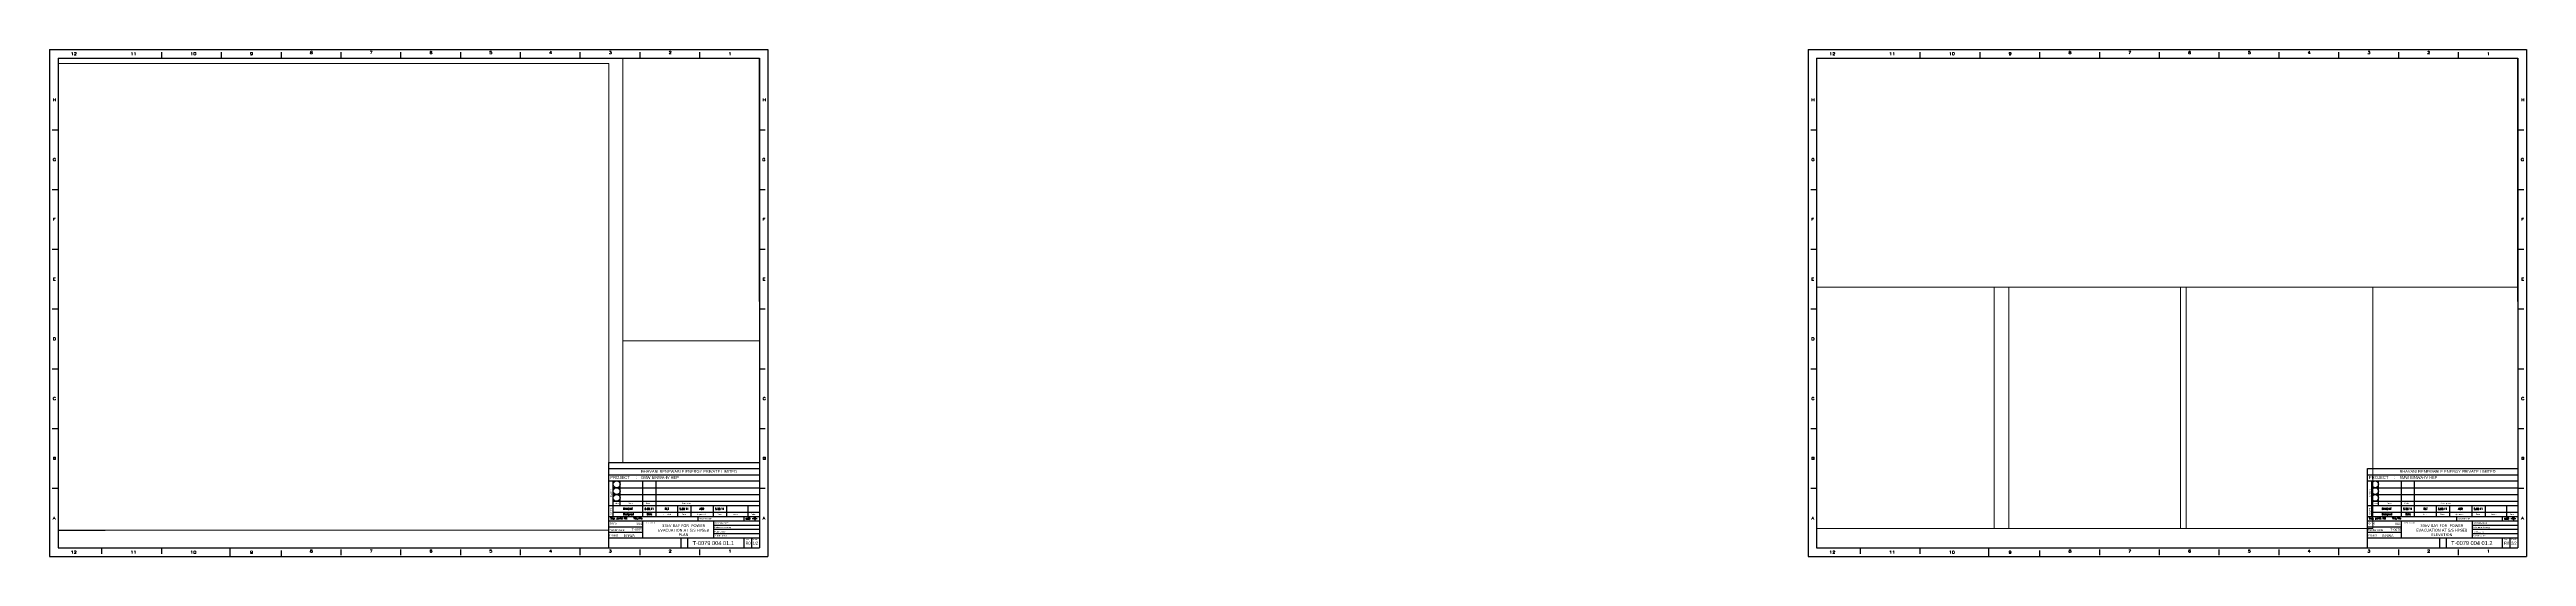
# Paper-space layout 'Layout1' of a CAD drawing. Header units: inches. Extents: x -26106 to 104871, y 13206 to 40035.
import ezdxf
from ezdxf.enums import TextEntityAlignment as Align

# ---------------------------------------------------------------- set-up
doc = ezdxf.new("R2010")
doc.units = ezdxf.units.IN
doc.header["$LTSCALE"] = 0.05
doc.header["$MEASUREMENT"] = 0
doc.layers.add('RK', color=5, linetype='Continuous')
doc.styles.add('ROMANS', font='romans', dxfattribs={"width": 0.5, "height": 4})
doc.styles.add('ROMANT', font='romant.shx')
doc.styles.get("Standard").update_dxf_attribs({"font": 'verdana.ttf'})
doc.styles.add('STYLE1', font='txt')

psp = doc.layouts.get("Layout1")

# ---------------------------------------------------------------- linework, layer by layer
at = {"layer": 'RK'}
for p, q in [((-26106, 40035), (-26106, 13206)), ((-26106, 40035), (11880, 40035)), ((-25654, 39584), (-25654, 14922)), ((-25654, 39584), (-25654, 13658)), ((-25654, 39584), (2395, 39584)), ((-25654, 39584), (11428, 39584)), ((-25654, 39584), (-25654, 39292)), ((-20189, 39900), (-20189, 39584)), ((-17027, 39900), (-17027, 39584)), ((-13866, 39900), (-13866, 39584)), ((-10704, 39900), (-10704, 39584)), ((-7542, 39900), (-7542, 39584)), ((-4380, 39900), (-4380, 39584)), ((-1219, 39900), (-1219, 39584)), ((1943, 39900), (1943, 39584)), ((5105, 39900), (5105, 39584)), ((8266, 39900), (8266, 39584)), ((11428, 26706), (11428, 39584)), ((11428, 39584), (11428, 13658)), ((11880, 40035), (11880, 13206)), ((66885, 40035), (66885, 13206)), ((66885, 40035), (104871, 40035)), ((67337, 39584), (67337, 14922)), ((67337, 39584), (67337, 13658)), ((67337, 39584), (95386, 39584)), ((67337, 39584), (104419, 39584)), ((67337, 39584), (67337, 39292)), ((72802, 39900), (72802, 39584)), ((75964, 39900), (75964, 39584)), ((79126, 39900), (79126, 39584)), ((82287, 39900), (82287, 39584)), ((85449, 39900), (85449, 39584)), ((88611, 39900), (88611, 39584)), ((91773, 39900), (91773, 39584)), ((94934, 39900), (94934, 39584)), ((98096, 39900), (98096, 39584)), ((101258, 39900), (101258, 39584)), ((104419, 26706), (104419, 39584)), ((104419, 39584), (104419, 13658)), ((104871, 40035), (104871, 13206)), ((11428, 39224), (11428, 20973)), ((11428, 35634), (11428, 38856)), ((104419, 39224), (104419, 20973)), ((104419, 35634), (104419, 38856)), ((-25970, 35790), (-25654, 35790)), ((11428, 35790), (11744, 35790)), ((67021, 35790), (67337, 35790)), ((104419, 35790), (104736, 35790)), ((-25970, 32628), (-25654, 32628)), ((11428, 32628), (11744, 32628)), ((67021, 32628), (67337, 32628)), ((104419, 32628), (104736, 32628)), ((-25970, 29466), (-25654, 29466)), ((11428, 29466), (11744, 29466)), ((67021, 29466), (67337, 29466)), ((104419, 29466), (104736, 29466)), ((-25970, 26304), (-25654, 26304)), ((11428, 26304), (11744, 26304)), ((67021, 26304), (67337, 26304)), ((104419, 26304), (104736, 26304)), ((-25970, 23143), (-25654, 23143)), ((11428, 23143), (11744, 23143)), ((67021, 23143), (67337, 23143)), ((104419, 23143), (104736, 23143)), ((-25970, 19981), (-25654, 19981)), ((11428, 19981), (11744, 19981)), ((67021, 19981), (67337, 19981)), ((104419, 19981), (104736, 19981)), ((3476, 13658), (3476, 18178)), ((3476, 18178), (11428, 18178)), ((3476, 17854), (11428, 17854)), ((3476, 17531), (11428, 17531)), ((3476, 17207), (11428, 17207)), ((3700, 15320), (3700, 17207)), ((4060, 15904), (4060, 17207)), ((5273, 15320), (5273, 17207)), ((5968, 15320), (5968, 17207)), ((96467, 13658), (96467, 17854)), ((96467, 17854), (104419, 17854)), ((96467, 17531), (104419, 17531)), ((96467, 17207), (104419, 17207)), ((96692, 15320), (96692, 17207)), ((97051, 15904), (97051, 17207)), ((98264, 15320), (98264, 17207)), ((98959, 15320), (98959, 17207)), ((-25970, 16819), (-25654, 16819)), ((3476, 15904), (11428, 15904)), ((3700, 16847), (11428, 16847)), ((3700, 16488), (11428, 16488)), ((3700, 16129), (11428, 16129)), ((7115, 15320), (7115, 15904)), ((7824, 15320), (7824, 15904)), ((9002, 15320), (9002, 15904)), ((9710, 15320), (9710, 15904)), ((10844, 15320), (10844, 15904)), ((11428, 16819), (11744, 16819)), ((11428, 16697), (11428, 13658)), ((67021, 16819), (67337, 16819)), ((96467, 15904), (104419, 15904)), ((96692, 16847), (104419, 16847)), ((96692, 16488), (104419, 16488)), ((96692, 16129), (104419, 16129)), ((100106, 15320), (100106, 15904)), ((100815, 15320), (100815, 15904)), ((101993, 15320), (101993, 15904)), ((102701, 15320), (102701, 15904)), ((103835, 15320), (103835, 15904)), ((104419, 16819), (104736, 16819)), ((104419, 16697), (104419, 13658)), ((-25654, 14606), (-23172, 14606)), ((3476, 15320), (11428, 15320)), ((3476, 15095), (11428, 15095)), ((3476, 14781), (5273, 14781)), ((3476, 14489), (5273, 14489)), ((3700, 15545), (11428, 15545)), ((5273, 14197), (5273, 15095)), ((8193, 15095), (8193, 15320)), ((9002, 15095), (9002, 14197)), ((9002, 14871), (11428, 14871)), ((9002, 14646), (11428, 14646)), ((9002, 14421), (11428, 14421)), ((10619, 15095), (10619, 15320)), ((10696, 15214), (10963, 15214)), ((10721, 15243), (10913, 15271)), ((10721, 15243), (10721, 15186)), ((10721, 15186), (10913, 15157)), ((10913, 15271), (10913, 15157)), ((11051, 15214), (11319, 15214)), ((11186, 15297), (11186, 15118)), ((96467, 15320), (104419, 15320)), ((96467, 15095), (104419, 15095)), ((96467, 14781), (98264, 14781)), ((96467, 14489), (98264, 14489)), ((96692, 15545), (104419, 15545)), ((98264, 14197), (98264, 15095)), ((101185, 15095), (101185, 15320)), ((101993, 15095), (101993, 14197)), ((101993, 14871), (104419, 14871)), ((101993, 14646), (104419, 14646)), ((101993, 14421), (104419, 14421)), ((103611, 15095), (103611, 15320)), ((103687, 15214), (103955, 15214)), ((103712, 15243), (103905, 15271)), ((103712, 15243), (103712, 15186)), ((103712, 15186), (103905, 15157)), ((103905, 15271), (103905, 15157)), ((104043, 15214), (104310, 15214)), ((104177, 15297), (104177, 15118)), ((-26106, 13206), (11880, 13206)), ((-25654, 13658), (11428, 13658)), ((-23351, 13658), (-23351, 13341)), ((-20437, 13658), (-609, 13658)), ((-20189, 13658), (-20189, 13341)), ((-16576, 13658), (-16576, 13206)), ((-13866, 13523), (-13866, 13207)), ((-10704, 13584), (-10704, 13268)), ((-7542, 13584), (-7542, 13268)), ((-4380, 13584), (-4380, 13268)), ((-1219, 13584), (-1219, 13268)), ((1943, 13658), (1943, 13341)), ((1943, 13584), (1943, 13268)), ((3476, 14197), (11428, 14197)), ((5105, 13584), (5105, 13268)), ((5516, 13658), (11428, 13658)), ((7295, 13658), (7295, 14197)), ((7654, 13658), (7654, 14197)), ((8266, 13584), (8266, 13268)), ((10619, 13658), (10619, 14197)), ((11024, 13658), (11024, 14197)), ((66885, 13206), (104871, 13206)), ((67337, 13658), (104419, 13658)), ((69641, 13658), (69641, 13341)), ((72554, 13658), (92382, 13658)), ((72802, 13658), (72802, 13341)), ((76416, 13658), (76416, 13206)), ((79126, 13523), (79126, 13207)), ((82287, 13584), (82287, 13268)), ((85449, 13584), (85449, 13268)), ((88611, 13584), (88611, 13268)), ((91773, 13584), (91773, 13268)), ((94934, 13658), (94934, 13341)), ((94934, 13584), (94934, 13268)), ((96467, 14197), (104419, 14197)), ((98096, 13584), (98096, 13268)), ((98507, 13658), (104419, 13658)), ((100286, 13658), (100286, 14197)), ((100645, 13658), (100645, 14197)), ((101258, 13584), (101258, 13268)), ((103611, 13658), (103611, 14197)), ((104015, 13658), (104015, 14197))]:
    psp.add_line(p, q, dxfattribs=at)
for centre, radius in [((3880, 17027), 180), ((96871, 17027), 180), ((3880, 16668), 180), ((3880, 16308), 180), ((96871, 16668), 180), ((96871, 16308), 180), ((11186, 15214), 56.8), ((11186, 15214), 28.4), ((104177, 15214), 56.8), ((104177, 15214), 28.4)]:
    psp.add_circle(centre, radius, dxfattribs=at)

# ---------------------------------------------------------------- texts
for s, height, style, width, p in [('12', 135.5, 'ROMANT', 1.389061, (-24988, 39742)), ('11', 135.5, 'ROMANT', 1.389061, (-21826, 39742)), ('10', 135.5, 'ROMANT', 1.389061, (-18665, 39742)), ('9', 136, 'ROMANT', 1.389061, (-15503, 39742)), ('8', 136, 'ROMANT', 1.389061, (-12341, 39804)), ('7', 136, 'ROMANT', 1.389061, (-9179, 39804)), ('6', 136, 'ROMANT', 1.389061, (-6018, 39804)), ('5', 136, 'ROMANT', 1.389061, (-2856, 39804)), ('4', 136, 'ROMANT', 1.389061, (306, 39804)), ('3', 136, 'ROMANT', 1.389061, (3467, 39804)), ('2', 136, 'ROMANT', 1.389061, (6629, 39804)), ('1', 136, 'ROMANT', 1.389061, (9791, 39742)), ('12', 135.5, 'ROMANT', 1.389061, (68003, 39742)), ('11', 135.5, 'ROMANT', 1.389061, (71165, 39742)), ('10', 135.5, 'ROMANT', 1.389061, (74327, 39742)), ('9', 136, 'ROMANT', 1.389061, (77488, 39742)), ('8', 136, 'ROMANT', 1.389061, (80650, 39804)), ('7', 136, 'ROMANT', 1.389061, (83812, 39804)), ('6', 136, 'ROMANT', 1.389061, (86974, 39804)), ('5', 136, 'ROMANT', 1.389061, (90135, 39804)), ('4', 136, 'ROMANT', 1.389061, (93297, 39804)), ('3', 136, 'ROMANT', 1.389061, (96459, 39804)), ('2', 136, 'ROMANT', 1.389061, (99620, 39804)), ('1', 136, 'ROMANT', 1.389061, (102782, 39742)), ('H', 136, 'ROMANT', 1.389061, (-25934, 37303)), ('H', 136, 'ROMANT', 1.389061, (11600, 37303)), ('H', 136, 'ROMANT', 1.389061, (67057, 37303)), ('H', 136, 'ROMANT', 1.389061, (104591, 37303)), ('G', 136, 'ROMANT', 1.389061, (-25934, 34141)), ('G', 136, 'ROMANT', 1.389061, (11580, 34141)), ('G', 136, 'ROMANT', 1.389061, (67057, 34141)), ('G', 136, 'ROMANT', 1.389061, (104571, 34141)), ('F', 136, 'ROMANT', 1.389061, (-25934, 30979)), ('F', 136, 'ROMANT', 1.389061, (11600, 30979)), ('F', 136, 'ROMANT', 1.389061, (67057, 30979)), ('F', 136, 'ROMANT', 1.389061, (104591, 30979)), ('E', 136, 'ROMANT', 1.389061, (-25934, 27817)), ('E', 136, 'ROMANT', 1.389061, (11600, 27817)), ('E', 136, 'ROMANT', 1.389061, (67057, 27817)), ('E', 136, 'ROMANT', 1.389061, (104591, 27817)), ('D', 136, 'ROMANT', 1.389061, (-25934, 24656)), ('D', 136, 'ROMANT', 1.389061, (67057, 24656)), ('C', 136, 'ROMANT', 1.389061, (-25934, 21494)), ('C', 136, 'ROMANT', 1.389061, (11600, 21494)), ('C', 136, 'ROMANT', 1.389061, (67057, 21494)), ('C', 136, 'ROMANT', 1.389061, (104591, 21494)), ('B', 136, 'ROMANT', 1.389061, (-25934, 18332)), ('B', 136, 'ROMANT', 1.389061, (11600, 18332)), ('B', 136, 'ROMANT', 1.389061, (67057, 18332)), ('B', 136, 'ROMANT', 1.389061, (104591, 18332)), ('A', 136, 'ROMANT', 1.389061, (-25934, 15171)), ('Sep. parts list', 106.5, 'ROMANS', 0.75, (3551, 15173)), ('Designed', 106.5, 'ROMANS', 0.75, (4226, 15398)), ('Yes/No', 106.5, 'ROMANS', 0.75, (4778, 15173)), ('Date', 106.5, 'ROMANS', 0.75, (5480, 15401)), ('A', 136, 'ROMANT', 1.389061, (11600, 15171)), ('A', 136, 'ROMANT', 1.389061, (67057, 15171)), ('Sep. parts list', 106.5, 'ROMANS', 0.75, (96543, 15173)), ('Designed', 106.5, 'ROMANS', 0.75, (97217, 15398)), ('Yes/No', 106.5, 'ROMANS', 0.75, (97770, 15173)), ('Date', 106.5, 'ROMANS', 0.75, (98471, 15401)), ('A', 136, 'ROMANT', 1.389061, (104591, 15171)), ('12', 135.5, 'ROMANT', 1.389061, (-24988, 13364)), ('11', 135.5, 'ROMANT', 1.389061, (-21826, 13364)), ('10', 135.5, 'ROMANT', 1.389061, (-18665, 13364)), ('9', 136, 'ROMANT', 1.389061, (-15503, 13364)), ('8', 136, 'ROMANT', 1.389061, (-12341, 13426)), ('7', 136, 'ROMANT', 1.389061, (-9179, 13426)), ('6', 136, 'ROMANT', 1.389061, (-6018, 13426)), ('5', 136, 'ROMANT', 1.389061, (-2856, 13426)), ('4', 136, 'ROMANT', 1.389061, (306, 13426)), ('3', 136, 'ROMANT', 1.389061, (3467, 13426)), ('2', 136, 'ROMANT', 1.389061, (6629, 13426)), ('1', 136, 'ROMANT', 1.389061, (9791, 13426)), ('12', 135.5, 'ROMANT', 1.389061, (68003, 13364)), ('11', 135.5, 'ROMANT', 1.389061, (71165, 13364)), ('10', 135.5, 'ROMANT', 1.389061, (74327, 13364)), ('9', 136, 'ROMANT', 1.389061, (77488, 13364)), ('8', 136, 'ROMANT', 1.389061, (80650, 13426)), ('7', 136, 'ROMANT', 1.389061, (83812, 13426)), ('6', 136, 'ROMANT', 1.389061, (86974, 13426)), ('5', 136, 'ROMANT', 1.389061, (90135, 13426)), ('4', 136, 'ROMANT', 1.389061, (93297, 13426)), ('3', 136, 'ROMANT', 1.389061, (96459, 13426)), ('2', 136, 'ROMANT', 1.389061, (99620, 13426)), ('1', 136, 'ROMANT', 1.389061, (102782, 13426))]:
    psp.add_text(s, height=height, dxfattribs=dict(at, style=style, width=width)).set_placement(p)
for s, p in [('Revisions', (3621, 16347)), ('Original', (3624, 15413)), ('Original', (3624, 15413)), ('Revisions', (96612, 16347)), ('Original', (96615, 15413)), ('Original', (96615, 15413))]:
    psp.add_text(s, height=67.4, rotation=90, dxfattribs=at).set_placement(p)
for s, height, p in [('Index', 67.4, (3760, 15989)), ('Name', 67.4, (4487, 15989)), ('Date', 67.4, (5432, 15989)), ('Description', 67.39, (7332, 15989)), ('Index', 67.4, (96751, 15989)), ('Name', 67.4, (97479, 15989)), ('Date', 67.4, (98423, 15989)), ('Description', 67.39, (100324, 15989)), ('Designation', 67.39, (5419, 14954)), ('Checked', 67.4, (6360, 15395)), ('Date', 67.4, (7322, 15401)), ('Approved', 67.4, (8126, 15398)), ('Original scale', 67.39, (8269, 15173)), ('Originated from', 67.39, (9062, 14943)), ('Replaced by', 67.39, (9061, 14491)), ('Reference drawing', 67.39, (9062, 14717)), ('Date', 67.4, (9209, 15401)), ('Issued', 67.4, (10018, 15398)), ('Date', 67.4, (10992, 15401)), ('Designation', 67.39, (98410, 14954)), ('Checked', 67.4, (99351, 15395)), ('Date', 67.4, (100313, 15401)), ('Approved', 67.4, (101117, 15398)), ('Original scale', 67.39, (101260, 15173)), ('Originated from', 67.39, (102054, 14943)), ('Replaced by', 67.39, (102052, 14491)), ('Reference drawing', 67.39, (102054, 14717)), ('Date', 67.4, (102200, 15401)), ('Issued', 67.4, (103009, 15398)), ('Date', 67.4, (103983, 15401)), ('Substitute for', 67.39, (9069, 14268)), ('Rev.', 67.4, (10693, 14084)), ('Sheet', 67.4, (11075, 14083)), ('Substitute for', 67.39, (102060, 14268)), ('Rev.', 67.4, (103685, 14084)), ('Sheet', 67.4, (104066, 14083))]:
    psp.add_text(s, height=height, dxfattribs=at).set_placement(p)
at = {"layer": 'RK', "style": 'ROMANS', "width": 0.75}
for s, p in [('RANCHIT', (4487, 15724)), ('5.09.11', (5604, 15721)), ('RLT', (6541, 15724)), ('5.09.11', (7446, 15721)), ('ASR', (8384, 15724)), ('5.09.11', (9333, 15721)), ('RANCHIT', (97478, 15724)), ('5.09.11', (98595, 15721)), ('RLT', (99533, 15724)), ('5.09.11', (100438, 15721)), ('ASR', (101375, 15724)), ('5.09.11', (102325, 15721))]:
    psp.add_text(s, height=106.5, dxfattribs=at).set_placement(p, align=Align.MIDDLE_CENTER)
at = {"layer": 'RK', "style": 'STYLE1'}
for s, height, p in [('Tender code', 102.24, (3503, 14560)), ('Gr.no.', 102.2, (3518, 14910)), ('Tender code', 102.24, (96494, 14560)), ('Gr.no.', 102.2, (96509, 14910)), ('Project', 102.2, (3510, 14279)), ('Project', 102.2, (96501, 14279))]:
    psp.add_text(s, height=height, dxfattribs=at).set_placement(p)
at = {"layer": 'RK', "attachment_point": 1}
for s, insert, char_height, width in [('{\\fArial|b0|i0|c0|p34;PROJECT     :}', (3543, 17472), 159.05, 1729.81), ('{\\fArial|b0|i0|c0|p34;\\C0;5MW BINWA-IV HEP}', (5181, 17459), 149.58, 6723.5), ('{\\fArial|b0|i0|c0|p34;\\C0;BHAVANI RENEWABLE ENERGY PRIVATE LIMITED}', (5178, 17783), 149.58, 6785.03), ('{\\fArial|b0|i0|c0|p34;PROJECT     :}', (96534, 17472), 159.05, 1729.81), ('{\\fArial|b0|i0|c0|p34;\\C0;5MW BINWA-IV HEP}', (98172, 17459), 149.58, 6723.5), ('{\\fArial|b0|i0|c0|p34;\\C0;BHAVANI RENEWABLE ENERGY PRIVATE LIMITED}', (98169, 17783), 149.58, 6785.03)]:
    psp.add_mtext(s, dxfattribs=dict(at, insert=insert, char_height=char_height, width=width))
at = {"layer": 'RK', "style": 'STYLE1'}
for s, insert, char_height, width, attachment_point in [('{\\fArial|b0|i0|c0|p34;T-0079}', (4681, 14696), 127.8, 6723.5, 1), ('{\\fArial|b0|i0|c0|p34;004}', (4925, 15003), 127.8, 6723.5, 1), ('{\\fVerdana|b0|i0|c0|p34;33kV BAY FOR  POWER \\PEVACUATION AT S/S HPSEB\\PPLAN}', (7421, 14597), 143.77, 5198.67, 5), ('{\\fArial|b0|i0|c0|p34;T-0079}', (97673, 14696), 127.8, 6723.5, 1), ('{\\fArial|b0|i0|c0|p34;004}', (97916, 15003), 127.8, 6723.5, 1), ('{\\fVerdana|b0|i0|c0|p34;33kV BAY FOR  POWER \\PEVACUATION AT S/S HPSEB\\PELEVATION}', (100394, 14597), 143.77, 5198.67, 5), ('{\\fArial|b0|i0|c0|p34;\\C0;BINWA}', (4256, 14373), 127.8, 751.88, 1), ('{\\fArial|b0|i0|c0|p34;T-0079 004 01.1}', (7899, 14023), 212.99, 6723.5, 1), ('{\\fArial|b0|i0|c0|p34;R0}', (10699, 13989), 149.1, 4706.45, 1), ('{\\fArial|b0|i0|c0|p34;1/2}', (11072, 13989), 149.1, 4706.45, 1), ('{\\fArial|b0|i0|c0|p34;\\C0;BINWA}', (97247, 14373), 127.8, 751.88, 1), ('{\\fArial|b0|i0|c0|p34;T-0079 004 01.2}', (100890, 14023), 212.99, 6723.5, 1), ('{\\fArial|b0|i0|c0|p34;R0}', (103691, 13989), 149.1, 4706.45, 1), ('{\\fArial|b0|i0|c0|p34;2/2}', (104063, 13989), 149.1, 4706.45, 1)]:
    psp.add_mtext(s, dxfattribs=dict(at, insert=insert, char_height=char_height, width=width, attachment_point=attachment_point))

# ---------------------------------------------------------------- viewports
at = {"layer": '0'}
psp.add_viewport(center=(7817, 32097), size=(7222, 14973.2), view_center_point=(387661.8, 24708.6), view_height=8374.47, status=7, dxfattribs=at)
at = {"layer": 'Defpoints'}
for center, size, view_center_point, view_height, status in [((85878, 33524), (37082, 12119.07), (379455, -39732.8), 9508.102, 3), ((72418, 21077), (10161, 12774.4), (356241.7, -57989.7), 8908.03, 4), ((81797, 21077), (10161, 12774.4), (391745.3, -57990.1), 9175.27, 5), ((91660, 21077), (10161, 12774.4), (429611.5, -57877.4), 9166.36, 6), ((7817, 21394), (7222, 6432.5), (387770.9, 15026.1), 4252.326, 8)]:
    psp.add_viewport(center=center, size=size, view_center_point=view_center_point, view_height=view_height, status=status, dxfattribs=at)
psp.add_viewport(center=(-11089, 26949), size=(29130, 24685.74), view_center_point=(354211.1, 12940.5), view_height=33918.152, dxfattribs=at)

doc.saveas('drawing.dxf')
